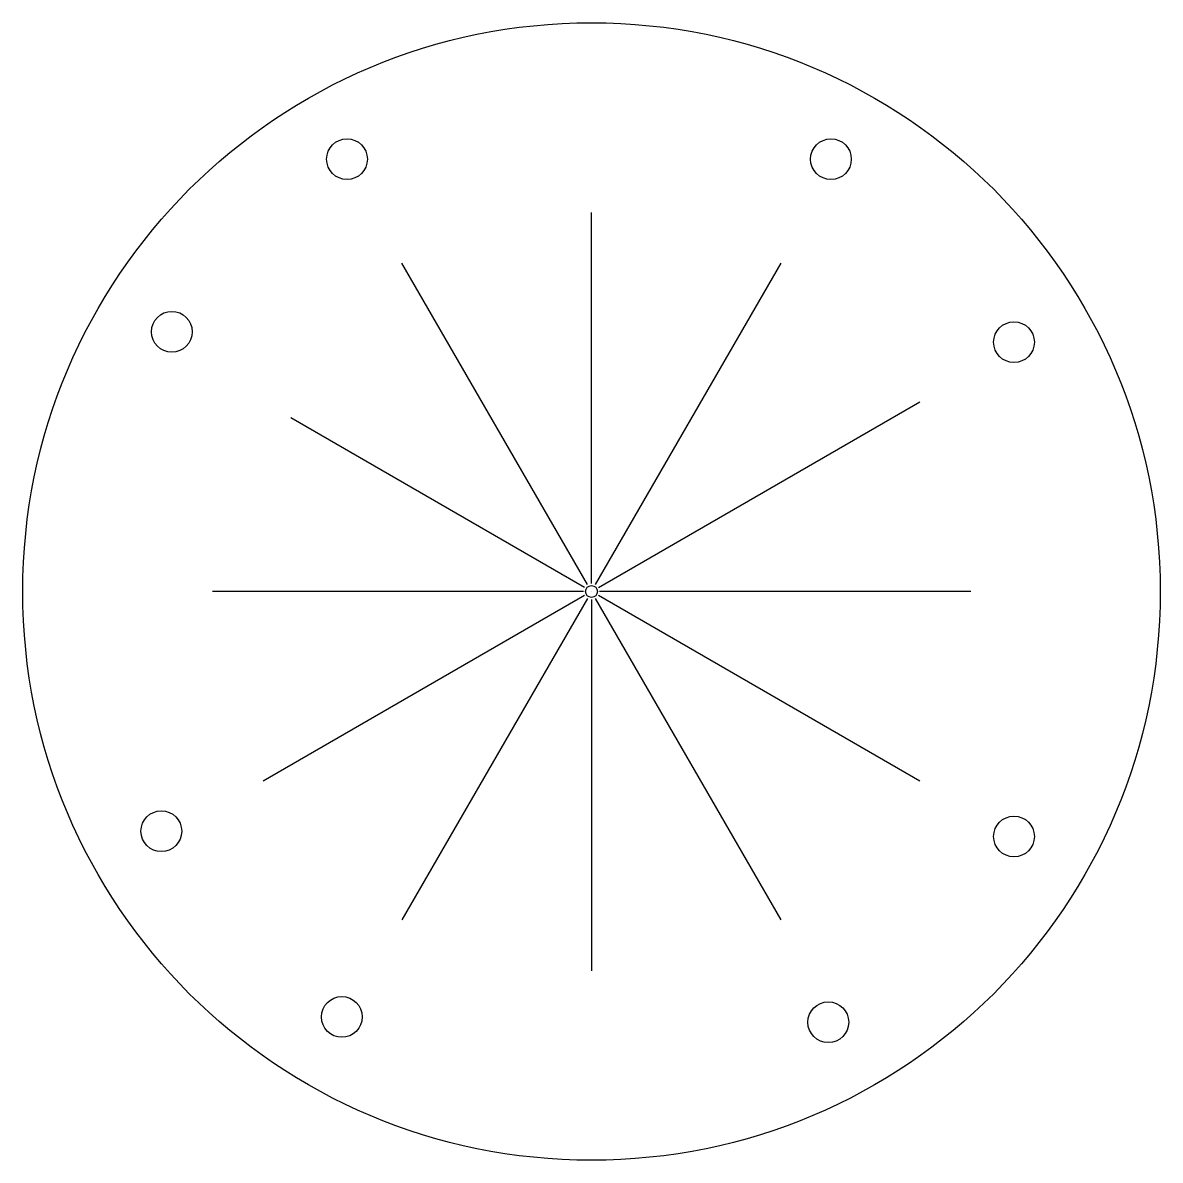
# Model space of a CAD drawing. Extents: x -6 to 6, y -6 to 6.
import ezdxf

# ---------------------------------------------------------------- set-up
doc = ezdxf.new("R2010")
doc.units = 0
doc.layers.get('0').update_dxf_attribs({"linetype": 'CONTINUOUS'})
doc.layers.add('14', color=7, linetype='CONTINUOUS')

msp = doc.modelspace()

# ---------------------------------------------------------------- linework, layer by layer
at = {"color": 4, "linetype": 'BYBLOCK'}
for centre in [(-2.579, 4.561), (2.526, 4.561), (-4.427, 2.74), (4.457, 2.63), (-4.538, -2.529), (4.457, -2.585), (-2.634, -4.488), (2.498, -4.544)]:
    msp.add_circle(centre, 0.215, dxfattribs=at)
at = {"layer": '14', "color": 4, "linetype": 'CONTINUOUS'}
for p, q in [((0, 0.086), (0, 4)), ((-0.043, 0.074), (-2, 3.464)), ((0.043, 0.074), (2, 3.464)), ((0.074, 0.043), (3.464, 2)), ((-0.074, 0.043), (-3.173, 1.832)), ((-6, 0), (-6, 0)), ((-0.086, 0), (-4, 0)), ((0, 0), (0, 0)), ((0, 0), (0, 0)), ((0, 0), (0, 0)), ((0, 0), (0, 0)), ((4, 0), (0.086, 0)), ((-0.074, -0.043), (-3.464, -2)), ((-0.043, -0.074), (-2, -3.464)), ((-0.031, -0.054), (-0.031, -0.054)), ((0, -0.086), (0, -4)), ((2, -3.464), (0.043, -0.074)), ((3.464, -2), (0.074, -0.043)), ((3, -5.196), (3, -5.196))]:
    msp.add_line(p, q, dxfattribs=at)
for radius in [6, 0.0625]:
    msp.add_circle((0, 0), radius, dxfattribs=at)

doc.saveas('drawing.dxf')
